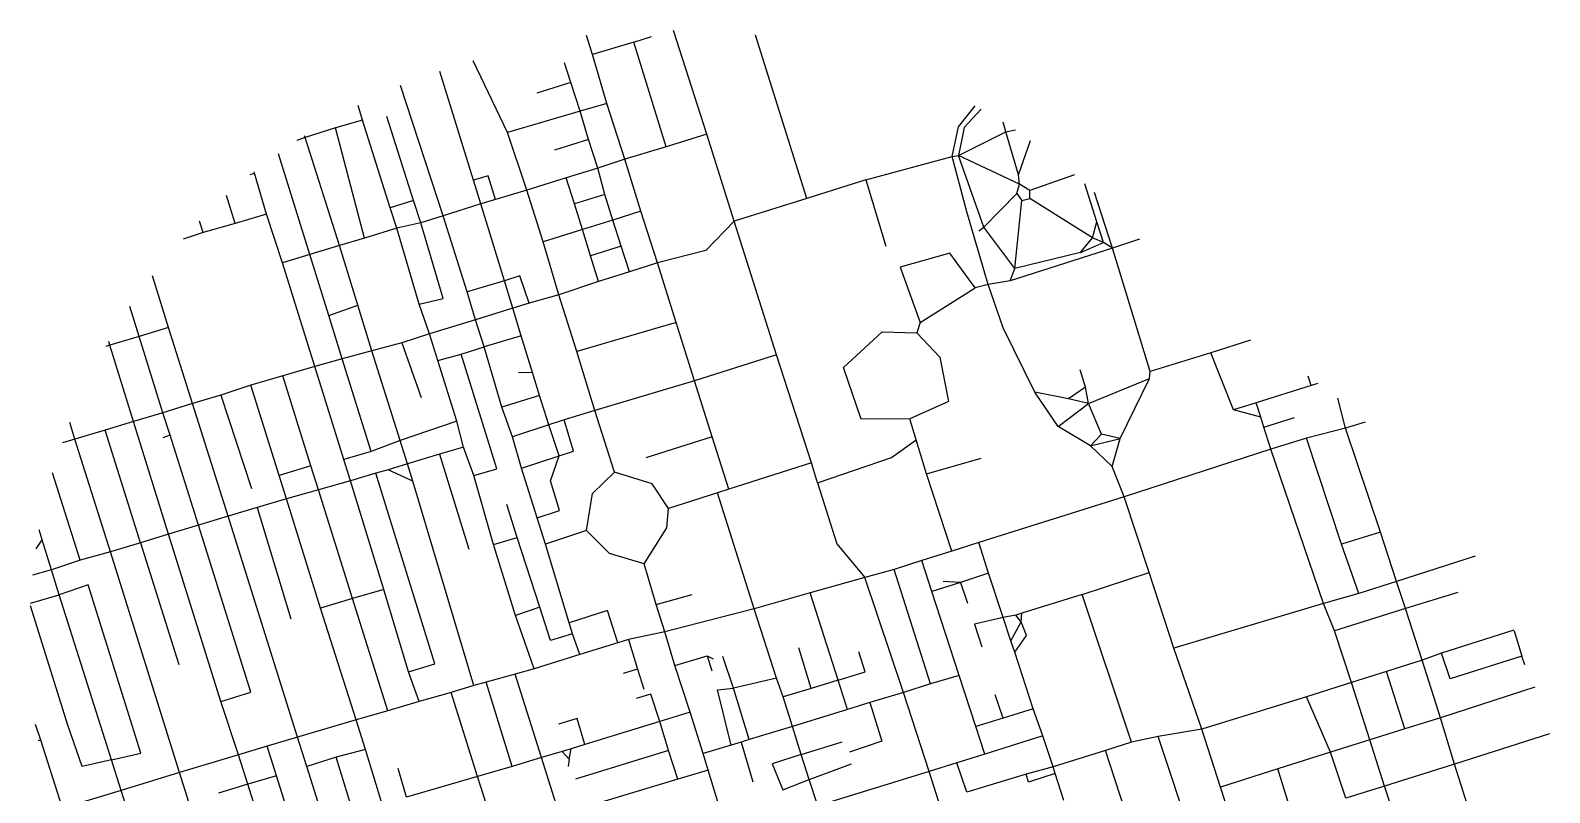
# Model space of a CAD drawing. Header units: metres. Extents: x 627934 to 630534, y 4833289 to 4836133.
# Drawn here: x 627949 to 630490, y 4834858 to 4836133 of the extents above; entities that cross this region are included whole.
import ezdxf

# ---------------------------------------------------------------- set-up
doc = ezdxf.new("R2010")
doc.units = ezdxf.units.M

msp = doc.modelspace()

# ---------------------------------------------------------------- linework, layer by layer
at = {"layer": 'ROADS'}
for points in [[(628889.3, 4836092.2), (628879.6, 4836124)], [(628958.3, 4836113.1), (628988.1, 4836122.4)], [(629080.5, 4835958.9), (629025, 4836132.7)], [(629247.7, 4835851.5), (629162.1, 4836124.6)], [(628958.3, 4836113.1), (628889.3, 4836092.2)], [(629012.8, 4835938), (628958.3, 4836113.1)], [(628747.2, 4835961.9), (628689.9, 4836082)], [(628853.2, 4836045.8), (628842.8, 4836078.7)], [(628913.4, 4836010.6), (628889.3, 4836092.2)], [(628690.3, 4835881.9), (628634, 4836063.8)], [(628853.2, 4836045.8), (628796.1, 4836027.5)], [(628868.6, 4835997.8), (628853.2, 4836045.8)], [(628639.7, 4835822.6), (628568.3, 4836040.5)], [(628504.6, 4835982.6), (628497.3, 4836007.3)], [(628868.6, 4835997.8), (628747.2, 4835961.9)], [(628913.4, 4836010.6), (628868.6, 4835997.8)], [(628882.7, 4835950.1), (628868.6, 4835997.8)], [(628943.4, 4835917.2), (628913.4, 4836010.6)], [(629490.9, 4835921.9), (629501.3, 4835971.6), (629529, 4836006.7)], [(629539.1, 4836000.8), (629510.9, 4835970.1), (629501.5, 4835923.3)], [(628459.5, 4835969.5), (628408.7, 4835953.5)], [(628504.6, 4835982.6), (628459.5, 4835969.5)], [(628508, 4835785.1), (628459.5, 4835969.5)], [(628551.2, 4835835.6), (628504.6, 4835982.6)], [(628589.8, 4835848.2), (628545.3, 4835988.4)], [(629580.6, 4835963.1), (629576, 4835979)], [(629580.6, 4835963.1), (629596.6, 4835966.6)], [(628408.7, 4835953.5), (628394.9, 4835948.7)], [(628408.7, 4835953.5), (628407.8, 4835956.4)], [(628466.3, 4835772.7), (628408.7, 4835953.5)], [(628779.5, 4835865.4), (628747.2, 4835961.9)], [(628882.7, 4835950.1), (628825.9, 4835932.4)], [(628898.1, 4835902.4), (628882.7, 4835950.1)], [(629080.5, 4835958.9), (629012.8, 4835938)], [(629126.3, 4835813.5), (629080.5, 4835958.9)], [(629501.5, 4835923.3), (629580.6, 4835963.1)], [(629601.7, 4835891.3), (629580.6, 4835963.1)], [(629601.7, 4835891.3), (629621.8, 4835948.3)], [(628416.7, 4835758), (628364.2, 4835926.4)], [(628943.4, 4835917.2), (628898.1, 4835902.4)], [(629012.8, 4835938), (628943.4, 4835917.2)], [(628970.2, 4835830.3), (628943.4, 4835917.2)], [(629346.4, 4835882.6), (629490.9, 4835921.9)], [(629490.9, 4835921.9), (629501.5, 4835923.3)], [(629515.3, 4835828.9), (629490.9, 4835921.9)], [(629543.9, 4835803.7), (629501.5, 4835923.3)], [(629603.2, 4835875.2), (629501.5, 4835923.3)], [(628317, 4835891.4), (628324.3, 4835893.6)], [(628324.3, 4835893.6), (628323.5, 4835896.2)], [(628344.3, 4835825.3), (628324.3, 4835893.6)], [(628898.1, 4835902.4), (628845.5, 4835886.2)], [(628910, 4835858.3), (628898.1, 4835902.4)], [(629603.2, 4835875.2), (629601.7, 4835891.3)], [(629695.3, 4835891.2), (629620.8, 4835865)], [(628727.2, 4835849.8), (628715, 4835889.4), (628690.3, 4835881.9)], [(628702.7, 4835842.5), (628690.3, 4835881.9)], [(628779.5, 4835865.4), (628727.2, 4835849.8)], [(628845.5, 4835886.2), (628779.5, 4835865.4)], [(628806.7, 4835778.8), (628779.5, 4835865.4)], [(628859.2, 4835842.3), (628845.5, 4835886.2)], [(629346.4, 4835882.6), (629247.7, 4835851.5)], [(629346.4, 4835882.6), (629380, 4835772)], [(629599.1, 4835859.9), (629603.2, 4835875.2)], [(629620.8, 4835865), (629603.2, 4835875.2)], [(629620.8, 4835851.4), (629620.8, 4835865)], [(629732.9, 4835812.5), (629712.6, 4835875.8)], [(628291.9, 4835809.8), (628277.6, 4835856.4)], [(628589.8, 4835848.2), (628551.2, 4835835.6)], [(628602.5, 4835810.5), (628589.8, 4835848.2)], [(628702.7, 4835842.5), (628639.7, 4835822.6)], [(628727.2, 4835849.8), (628702.7, 4835842.5)], [(628742.4, 4835714), (628702.7, 4835842.5)], [(628910, 4835858.3), (628859.2, 4835842.3)], [(628872.7, 4835799.4), (628859.2, 4835842.3)], [(628923.5, 4835815.4), (628910, 4835858.3)], [(629247.7, 4835851.5), (629126.3, 4835813.5)], [(629543.9, 4835803.7), (629599.1, 4835859.9)], [(629595.4, 4835734.5), (629607.2, 4835848)], [(629599.1, 4835859.9), (629607.2, 4835848)], [(629607.2, 4835848), (629620.8, 4835851.4)], [(629725.5, 4835785.8), (629620.8, 4835851.4)], [(629758.7, 4835768.3), (629728.7, 4835861.6)], [(628344.3, 4835825.3), (628291.9, 4835809.8)], [(628370.8, 4835743.9), (628344.3, 4835825.3)], [(628562.1, 4835801.7), (628551.2, 4835835.6)], [(628639.7, 4835822.6), (628602.5, 4835810.5)], [(628679.7, 4835695.2), (628639.7, 4835822.6)], [(628923.5, 4835815.4), (628872.7, 4835799.4)], [(628970.2, 4835830.3), (628923.5, 4835815.4)], [(628937.1, 4835771.5), (628923.5, 4835815.4)], [(628998.1, 4835744.1), (628970.2, 4835830.3)], [(629551.2, 4835707.7), (629515.3, 4835828.9)], [(628238.1, 4835794.4), (628204.7, 4835783.5)], [(628238.1, 4835794.4), (628232.1, 4835813.8)], [(628291.9, 4835809.8), (628238.1, 4835794.4)], [(628562.1, 4835801.7), (628508, 4835785.1)], [(628602.5, 4835810.5), (628562.1, 4835801.7)], [(628599.8, 4835674.5), (628562.1, 4835801.7)], [(628599.8, 4835674.5), (628639.6, 4835684.2), (628602.5, 4835810.5)], [(628872.7, 4835799.4), (628806.7, 4835778.8)], [(628885.8, 4835755.6), (628872.7, 4835799.4)], [(629126.3, 4835813.5), (629078.9, 4835764.5), (628998.1, 4835744.1)], [(629196.9, 4835589.9), (629126.3, 4835813.5)], [(629535.4, 4835797.6), (629543.9, 4835803.7)], [(629595.4, 4835734.5), (629543.9, 4835803.7)], [(629725.5, 4835785.8), (629732.9, 4835812.5)], [(629743.6, 4835778.1), (629732.9, 4835812.5)], [(628466.3, 4835772.7), (628416.7, 4835758)], [(628508, 4835785.1), (628466.3, 4835772.7)], [(628497, 4835672.8), (628466.3, 4835772.7)], [(628833.1, 4835690.4), (628806.7, 4835778.8)], [(628937.1, 4835771.5), (628885.8, 4835755.6)], [(628951.3, 4835728.9), (628937.1, 4835771.5)], [(629758.7, 4835768.3), (629588, 4835713.5)], [(629705.1, 4835760.9), (629725.5, 4835785.8)], [(629705.1, 4835760.9), (629743.6, 4835778.1)], [(629743.6, 4835778.1), (629725.5, 4835785.8)], [(629758.7, 4835768.3), (629743.6, 4835778.1)], [(629804.2, 4835783.5), (629758.7, 4835768.3)], [(629821.9, 4835562.1), (629758.7, 4835768.3)], [(628416.7, 4835758), (628370.8, 4835743.9)], [(628425.1, 4835570.3), (628370.8, 4835743.9)], [(628448.6, 4835655.6), (628416.7, 4835758)], [(628899.5, 4835712.4), (628885.8, 4835755.6)], [(628998.1, 4835744.1), (628951.3, 4835728.9)], [(629029.4, 4835644), (628998.1, 4835744.1)], [(629529.1, 4835702.1), (629486.6, 4835760.3), (629403.6, 4835736.6), (629437.1, 4835643.9)], [(629705.1, 4835760.9), (629595.4, 4835734.5)], [(628180.5, 4835635.8), (628153.4, 4835721.9)], [(628742.4, 4835714), (628679.7, 4835695.2)], [(628783.5, 4835676.5), (628767.9, 4835722.2), (628742.4, 4835714)], [(628756.4, 4835667.9), (628742.4, 4835714)], [(628899.5, 4835712.4), (628833.1, 4835690.4)], [(628951.3, 4835728.9), (628899.5, 4835712.4)], [(629588, 4835713.5), (629551.2, 4835707.7)], [(629588, 4835713.5), (629595.4, 4835734.5)], [(628693.6, 4835648.5), (628679.7, 4835695.2)], [(628833.1, 4835690.4), (628783.5, 4835676.5)], [(628862.9, 4835595.4), (628833.1, 4835690.4)], [(629437.1, 4835643.9), (629529.1, 4835702.1)], [(629551.2, 4835707.7), (629529.1, 4835702.1)], [(629576.2, 4835634.9), (629551.2, 4835707.7)], [(628131.3, 4835620.6), (628115.8, 4835671)], [(628448.6, 4835655.6), (628497, 4835672.8)], [(628520.5, 4835596.7), (628497, 4835672.8)], [(628616.9, 4835624.9), (628599.8, 4835674.5)], [(628756.4, 4835667.9), (628693.6, 4835648.5)], [(628783.5, 4835676.5), (628756.4, 4835667.9)], [(628770, 4835621.8), (628756.4, 4835667.9)], [(628470.9, 4835583.5), (628448.6, 4835655.6)], [(628693.6, 4835648.5), (628616.9, 4835624.9)], [(628708.1, 4835603.2), (628693.6, 4835648.5)], [(629029.4, 4835644), (628862.9, 4835595.4)], [(629059.9, 4835546.6), (629029.4, 4835644)], [(629437.1, 4835643.9), (629431.7, 4835626.8)], [(628082.3, 4835606), (628080.4, 4835612.2)], [(628131.3, 4835620.6), (628082.3, 4835606)], [(628180.5, 4835635.8), (628131.3, 4835620.6)], [(628170.9, 4835493.1), (628131.3, 4835620.6)], [(628220.5, 4835508.6), (628180.5, 4835635.8)], [(628616.9, 4835624.9), (628570.4, 4835609.8)], [(628631, 4835580.2), (628616.9, 4835624.9)], [(628770, 4835621.8), (628708.1, 4835603.2)], [(628789.1, 4835560.6), (628770, 4835621.8)], [(629419.8, 4835483), (629338.4, 4835482.1), (629309.2, 4835568.8), (629373.7, 4835628.7), (629431.7, 4835626.8)], [(629431.7, 4835626.8), (629470.2, 4835586.2), (629484.8, 4835511.7), (629419.8, 4835483)], [(629629.2, 4835527.3), (629576.2, 4835634.9)], [(629989.7, 4835614.5), (629923.2, 4835593.2)], [(628082.3, 4835606), (628075.4, 4835603.9)], [(628121.9, 4835478.2), (628082.3, 4835606)], [(628520.5, 4835596.7), (628470.9, 4835583.5)], [(628570.4, 4835609.8), (628520.5, 4835596.7)], [(628567.7, 4835446.9), (628520.5, 4835596.7)], [(628570.4, 4835609.8), (628602.8, 4835518.4)], [(628631, 4835580.2), (628669.7, 4835591.2)], [(628669.7, 4835591.2), (628708.1, 4835603.2)], [(628690.9, 4835388), (628729.3, 4835399.2), (628669.7, 4835591.2)], [(628738, 4835502.4), (628708.1, 4835603.2)], [(628893.1, 4835497.1), (628862.9, 4835595.4)], [(629196.9, 4835589.9), (629059.9, 4835546.6)], [(629255.6, 4835409), (629196.9, 4835589.9)], [(629923.2, 4835593.2), (629821.9, 4835562.1)], [(629961.2, 4835498.2), (629923.2, 4835593.2)], [(628425.1, 4835570.3), (628371.6, 4835554.8)], [(628470.9, 4835583.5), (628425.1, 4835570.3)], [(628473.4, 4835414.7), (628425.1, 4835570.3)], [(628519.5, 4835428.2), (628470.9, 4835583.5)], [(628662.5, 4835479.2), (628631, 4835580.2)], [(628789.1, 4835560.6), (628765.6, 4835559.6)], [(628801, 4835521.9), (628789.1, 4835560.6)], [(629714, 4835536), (629704.6, 4835565.1)], [(629820.8, 4835550.3), (629821.9, 4835562.1)], [(628318.1, 4835539), (628267.9, 4835522.4)], [(628371.6, 4835554.8), (628318.1, 4835539)], [(628365.7, 4835387.9), (628318.1, 4835539)], [(628418.6, 4835404.2), (628371.6, 4835554.8)], [(629059.9, 4835546.6), (628893.1, 4835497.1)], [(629089.4, 4835452.8), (629059.9, 4835546.6)], [(629714, 4835536), (629685.1, 4835516.6)], [(629718.9, 4835508.8), (629714, 4835536)], [(629718.9, 4835508.8), (629820.8, 4835550.3)], [(629771.5, 4835449.9), (629820.8, 4835550.3)], [(630090.9, 4835538.4), (629999.3, 4835509.5)], [(630090.9, 4835538.4), (630085.8, 4835554.1)], [(630102.2, 4835542.1), (630090.9, 4835538.4)], [(628267.9, 4835522.4), (628220.5, 4835508.6)], [(628267.9, 4835522.4), (628319, 4835366.3)], [(628801, 4835521.9), (628738, 4835502.4)], [(628816.4, 4835473), (628801, 4835521.9)], [(629667.8, 4835470), (629629.2, 4835527.3)], [(629685.1, 4835516.6), (629629.2, 4835527.3)], [(629718.9, 4835508.8), (629685.1, 4835516.6)], [(629999.3, 4835509.5), (629961.2, 4835498.2)], [(630006.8, 4835485.8), (629999.3, 4835509.5)], [(630148.4, 4835467.4), (630135.5, 4835517.5)], [(628170.9, 4835493.1), (628121.9, 4835478.2)], [(628220.5, 4835508.6), (628170.9, 4835493.1)], [(628183, 4835455.4), (628170.9, 4835493.1)], [(628280, 4835320), (628220.5, 4835508.6)], [(628755.4, 4835452.7), (628738, 4835502.4)], [(628893.1, 4835497.1), (628841.9, 4835481)], [(628925.9, 4835393.9), (628893.1, 4835497.1)], [(629667.8, 4835470), (629718.9, 4835508.8)], [(629740.2, 4835457.2), (629718.9, 4835508.8)], [(630006.8, 4835485.8), (629961.2, 4835498.2)], [(630012.1, 4835469), (630006.8, 4835485.8)], [(630012.1, 4835469), (630063.1, 4835485)], [(628023.9, 4835449.1), (628015.3, 4835476.8)], [(628074.5, 4835463.9), (628023.9, 4835449.1)], [(628121.9, 4835478.2), (628074.5, 4835463.9)], [(628133.8, 4835275.7), (628074.5, 4835463.9)], [(628180.6, 4835289.7), (628121.9, 4835478.2)], [(628662.5, 4835479.2), (628567.7, 4835446.9)], [(628673.5, 4835435.3), (628662.5, 4835479.2)], [(628816.4, 4835473), (628755.4, 4835452.7)], [(628841.9, 4835481), (628816.4, 4835473)], [(628833.7, 4835420.8), (628816.4, 4835473)], [(628833.7, 4835420.8), (628857.6, 4835428.6), (628841.9, 4835481)], [(629430.5, 4835448), (629419.8, 4835483)], [(629722.2, 4835437.5), (629667.8, 4835470)], [(630023.6, 4835431.9), (630012.1, 4835469)], [(630148.4, 4835467.4), (630083.5, 4835450.5)], [(630181.4, 4835477.3), (630148.4, 4835467.4)], [(630207, 4835293.3), (630148.4, 4835467.4)], [(628023.9, 4835449.1), (628003.2, 4835442.5)], [(628083.3, 4835260.5), (628023.9, 4835449.1)], [(628183, 4835455.4), (628170.8, 4835451)], [(628230.7, 4835305), (628183, 4835455.4)], [(628567.7, 4835446.9), (628519.5, 4835428.2)], [(628580.2, 4835407.7), (628567.7, 4835446.9)], [(628673.5, 4835435.3), (628633.7, 4835423.6)], [(628690.9, 4835388), (628673.5, 4835435.3)], [(628770.4, 4835400.2), (628755.4, 4835452.7)], [(629089.4, 4835452.8), (628978.3, 4835417.6)], [(629117.2, 4835365.3), (629089.4, 4835452.8)], [(629265.5, 4835375.8), (629389.6, 4835418.3), (629430.5, 4835448)], [(629448, 4835391), (629430.5, 4835448)], [(629722.2, 4835437.5), (629740.2, 4835457.2)], [(629722.2, 4835437.5), (629771.5, 4835449.9)], [(629758.4, 4835403), (629722.2, 4835437.5)], [(629771.5, 4835449.9), (629740.2, 4835457.2)], [(629758.4, 4835403), (629771.5, 4835449.9)], [(630083.5, 4835450.5), (630023.6, 4835431.9)], [(630142, 4835273.2), (630083.5, 4835450.5)], [(628519.5, 4835428.2), (628473.4, 4835414.7)], [(628484.6, 4835379.4), (628473.4, 4835414.7)], [(628580.2, 4835407.7), (628547.9, 4835397.8)], [(628633.7, 4835423.6), (628580.2, 4835407.7)], [(628589, 4835378.6), (628580.2, 4835407.7)], [(628633.7, 4835423.6), (628682.8, 4835265.1)], [(628770.4, 4835400.2), (628833.7, 4835420.8)], [(628796.8, 4835317.4), (628834, 4835329.3), (628818.9, 4835378.9), (628833.7, 4835420.8)], [(629255.6, 4835409), (629117.2, 4835365.3)], [(629265.5, 4835375.8), (629255.6, 4835409)], [(629448, 4835391), (629539.5, 4835417)], [(630023.6, 4835431.9), (629778.2, 4835352.6)], [(630111.9, 4835174.2), (630023.6, 4835431.9)], [(628032.9, 4835246.2), (627986.5, 4835392.5)], [(628418.6, 4835404.2), (628365.7, 4835387.9)], [(628377.6, 4835348.8), (628365.7, 4835387.9)], [(628431.2, 4835363.9), (628418.6, 4835404.2)], [(628527.1, 4835391.9), (628484.6, 4835379.4)], [(628547.9, 4835397.8), (628527.1, 4835391.9)], [(628581.5, 4835059.7), (628625.9, 4835072.8), (628527.1, 4835391.9)], [(628589, 4835378.6), (628547.9, 4835397.8)], [(628723.8, 4835272.4), (628690.9, 4835388)], [(628796.8, 4835317.4), (628770.4, 4835400.2)], [(628879.6, 4835296.2), (628889.5, 4835358.2), (628925.9, 4835393.9)], [(629016.5, 4835332.8), (628989.4, 4835373.9), (628925.9, 4835393.9)], [(629490.1, 4835261.5), (629448, 4835391)], [(629778.2, 4835352.6), (629758.4, 4835403)], [(628431.2, 4835363.9), (628377.6, 4835348.8)], [(628484.6, 4835379.4), (628431.2, 4835363.9)], [(628488, 4835182.2), (628431.2, 4835363.9)], [(628540.6, 4835197.1), (628484.6, 4835379.4)], [(628690.7, 4835036.6), (628589, 4835378.6)], [(629098.3, 4835359.2), (629016.5, 4835332.8)], [(629117.2, 4835365.3), (629098.3, 4835359.2)], [(629159.9, 4835164.8), (629098.3, 4835359.2)], [(629265.5, 4835375.8), (629298, 4835274), (629344.6, 4835217.3)], [(628328.9, 4835334.7), (628280, 4835320)], [(628377.6, 4835348.8), (628328.9, 4835334.7)], [(628328.9, 4835334.7), (628384.8, 4835148.2)], [(628434.5, 4835166.3), (628377.6, 4835348.8)], [(628763.2, 4835284.5), (628746.1, 4835339.5)], [(628975.8, 4835240.1), (629013.9, 4835300.5), (629016.5, 4835332.8)], [(629778.2, 4835352.6), (629535.3, 4835275.9)], [(629820.1, 4835226), (629778.2, 4835352.6)], [(628280, 4835320), (628230.7, 4835305)], [(628396.2, 4834950.2), (628280, 4835320)], [(628810.9, 4835273), (628796.8, 4835317.4)], [(627969.3, 4835280.3), (627963.9, 4835297.4)], [(628180.6, 4835289.7), (628133.8, 4835275.7)], [(628230.7, 4835305), (628180.6, 4835289.7)], [(628267.9, 4835009.9), (628180.6, 4835289.7)], [(628267.9, 4835009.9), (628318, 4835025.5), (628230.7, 4835305)], [(628723.8, 4835272.4), (628763.2, 4835284.5)], [(628801.5, 4835167.7), (628763.2, 4835284.5)], [(628879.6, 4835296.2), (628810.9, 4835273)], [(628975.8, 4835240.1), (628917.8, 4835257.8), (628879.6, 4835296.2)], [(630207, 4835293.3), (630142, 4835273.2)], [(630233.7, 4835211), (630207, 4835293.3)], [(627959.3, 4835265.4), (627969.3, 4835280.3)], [(627985, 4835230.5), (627969.3, 4835280.3)], [(628083.3, 4835260.5), (628032.9, 4835246.2)], [(628133.8, 4835275.7), (628083.3, 4835260.5)], [(628198.8, 4834891.5), (628083.3, 4835260.5)], [(628133.8, 4835275.7), (628197.5, 4835072)], [(628760.5, 4835154.1), (628723.8, 4835272.4)], [(628850.5, 4835141.8), (628810.9, 4835273)], [(629490.1, 4835261.5), (629440.2, 4835245.7)], [(629535.3, 4835275.9), (629490.1, 4835261.5)], [(629551.6, 4835224.6), (629535.3, 4835275.9)], [(630170.5, 4835190.5), (630142, 4835273.2)], [(627985, 4835230.5), (627953, 4835221.4)], [(628032.9, 4835246.2), (627985, 4835230.5)], [(627997.6, 4835188.6), (627985, 4835230.5)], [(628995.6, 4835172.2), (628975.8, 4835240.1)], [(629393.6, 4835230.6), (629344.6, 4835217.3)], [(629440.2, 4835245.7), (629393.6, 4835230.6)], [(629454.7, 4835039.5), (629393.6, 4835230.6)], [(629456.9, 4835194.2), (629440.2, 4835245.7)], [(630365.5, 4835253.4), (630233.7, 4835211)], [(628085, 4834912.5), (628134.3, 4834923.6), (628046, 4835205.1), (627997.6, 4835188.6)], [(629344.6, 4835217.3), (629253.4, 4835191.7)], [(629409.6, 4835025.1), (629344.6, 4835217.3)], [(629504.6, 4835209.2), (629456.9, 4835194.2)], [(629504.6, 4835209.2), (629475.7, 4835210.6)], [(629551.6, 4835224.6), (629504.6, 4835209.2)], [(629504.6, 4835209.2), (629516.3, 4835174.3)], [(629576, 4835150.7), (629551.6, 4835224.6)], [(629707.9, 4835189.1), (629820.1, 4835226)], [(629861.7, 4835099.3), (629820.1, 4835226)], [(630233.7, 4835211), (630170.5, 4835190.5)], [(630248.7, 4835165.5), (630233.7, 4835211)], [(627949.6, 4835174.5), (627997.6, 4835188.6)], [(628085, 4834912.5), (627997.6, 4835188.6)], [(628488, 4835182.2), (628434.5, 4835166.3)], [(628540.6, 4835197.1), (628488, 4835182.2)], [(628547.1, 4834994.5), (628488, 4835182.2)], [(628581.5, 4835059.7), (628540.6, 4835197.1)], [(628995.6, 4835172.2), (629056.1, 4835189.1)], [(629253.4, 4835191.7), (629159.9, 4835164.8)], [(629300.3, 4835045.5), (629253.4, 4835191.7)], [(629502.3, 4835053.7), (629456.9, 4835194.2)], [(629707.9, 4835189.1), (629607, 4835157.7)], [(629790.5, 4834941.8), (629707.9, 4835189.1)], [(630170.5, 4835190.5), (630111.9, 4835174.2)], [(630336.2, 4835192.6), (630248.7, 4835165.5)], [(628085, 4834912.5), (628036.1, 4834901.1), (628012.2, 4834970.5), (627949.4, 4835170.3)], [(628494.3, 4834979.4), (628434.5, 4835166.3)], [(628801.5, 4835167.7), (628760.5, 4835154.1)], [(628792.1, 4835064.9), (628760.5, 4835154.1)], [(628856.1, 4835123.3), (628819.4, 4835112.1), (628801.5, 4835167.7)], [(628931.6, 4835108.4), (628914.6, 4835162), (628850.5, 4835141.8)], [(629010.1, 4835126.8), (628995.6, 4835172.2)], [(629159.9, 4835164.8), (629010.1, 4835126.8)], [(629197.3, 4835049.2), (629159.9, 4835164.8)], [(629597.1, 4835154.6), (629576, 4835150.7)], [(629607, 4835157.7), (629597.1, 4835154.6)], [(629606.2, 4835143.1), (629597.1, 4835154.6)], [(629606.2, 4835143.1), (629607, 4835157.7)], [(630111.9, 4835174.2), (629861.7, 4835099.3)], [(630130, 4835128.4), (630111.9, 4835174.2)], [(630248.7, 4835165.5), (630130, 4835128.4)], [(630276.5, 4835079.1), (630248.7, 4835165.5)], [(628856.1, 4835123.3), (628850.5, 4835141.8)], [(629576, 4835150.7), (629528.3, 4835139.2), (629540.4, 4835101.2)], [(629588.9, 4835111.7), (629576, 4835150.7)], [(629588.9, 4835111.7), (629606.2, 4835143.1)], [(629595.3, 4835092.6), (629615.1, 4835120.3), (629606.2, 4835143.1)], [(630158.6, 4835041.6), (630130, 4835128.4)], [(630429.9, 4835129.5), (630308.8, 4835090.6)], [(630430.3, 4835128.4), (630443.6, 4835085.8)], [(628868.2, 4835088.7), (628856.1, 4835123.3)], [(628931.6, 4835108.4), (628868.2, 4835088.7)], [(628949.4, 4835114), (628931.6, 4835108.4)], [(629010.1, 4835126.8), (628949.4, 4835114)], [(628949.4, 4835114), (628964.4, 4835064.3)], [(629026.9, 4835070.3), (629010.1, 4835126.8)], [(629595.3, 4835092.6), (629588.9, 4835111.7)], [(628868.2, 4835088.7), (628792.1, 4835064.9)], [(629026.9, 4835070.3), (629081.3, 4835086.4)], [(629081.3, 4835086.4), (629088.9, 4835061.1)], [(629081.3, 4835086.4), (629091.1, 4835081.3)], [(629124.9, 4835032.1), (629107.5, 4835085.1)], [(629255.2, 4835031.7), (629234.4, 4835099.7)], [(629300.3, 4835045.5), (629345.3, 4835059.6), (629334.5, 4835093)], [(629626.3, 4834997.9), (629595.3, 4835092.6)], [(629908.1, 4834963.5), (629861.7, 4835099.3)], [(630276.5, 4835079.1), (630216.8, 4835060.2)], [(630308.8, 4835090.6), (630276.5, 4835079.1)], [(630307.2, 4834982.7), (630276.5, 4835079.1)], [(630443.6, 4835085.8), (630323.4, 4835048), (630308.8, 4835090.6)], [(630448.5, 4835071.2), (630443.6, 4835085.8)], [(628599.5, 4835010), (628581.5, 4835059.7)], [(628760.2, 4835055.8), (628711.4, 4835042.5)], [(628792.1, 4835064.9), (628760.2, 4835055.8)], [(628804.2, 4834916.2), (628760.2, 4835055.8)], [(628964.4, 4835064.3), (628940.6, 4835057.1)], [(628964.4, 4835064.3), (628975.1, 4835030.8)], [(629052.6, 4834992.2), (629026.9, 4835070.3)], [(629502.3, 4835053.7), (629454.7, 4835039.5)], [(629530.3, 4834968), (629502.3, 4835053.7)], [(630216.8, 4835060.2), (630158.6, 4835041.6)], [(630247.7, 4834964.2), (630216.8, 4835060.2)], [(628690.7, 4835036.6), (628653.3, 4835025)], [(628711.4, 4835042.5), (628690.7, 4835036.6)], [(628755.3, 4834901.4), (628711.4, 4835042.5)], [(629121.4, 4834937), (629098.5, 4835029.3), (629124.9, 4835032.1)], [(629197.3, 4835049.2), (629124.9, 4835032.1)], [(629151.6, 4834946.2), (629124.9, 4835032.1)], [(629208, 4835017.7), (629197.3, 4835049.2)], [(629255.2, 4835031.7), (629208, 4835017.7)], [(629300.3, 4835045.5), (629255.2, 4835031.7)], [(629316, 4834996.6), (629300.3, 4835045.5)], [(629454.7, 4835039.5), (629409.6, 4835025.1)], [(630158.6, 4835041.6), (630083.5, 4835018)], [(630188.9, 4834945.9), (630158.6, 4835041.6)], [(630465.2, 4835034), (630307.2, 4834982.7)], [(628297.7, 4834920.7), (628267.9, 4835009.9)], [(628599.5, 4835010), (628547.1, 4834994.5)], [(628653.3, 4835025), (628599.5, 4835010)], [(628696.9, 4834884.3), (628653.3, 4835025)], [(629001.7, 4834976.7), (628987, 4835022.5), (628962.4, 4835015.1)], [(629223.6, 4834968.1), (629208, 4835017.7)], [(629353.1, 4835008.2), (629316, 4834996.6)], [(629353.1, 4835008.2), (629372.9, 4834943.7), (629319.3, 4834925.4)], [(629409.6, 4835025.1), (629353.1, 4835008.2)], [(629452.1, 4834893), (629409.6, 4835025.1)], [(629575.8, 4834982), (629562.8, 4835021.3)], [(630083.5, 4835018), (629908.1, 4834963.5)], [(630123.3, 4834925.1), (630083.5, 4835018)], [(628494.3, 4834979.4), (628396.2, 4834950.2)], [(628547.1, 4834994.5), (628494.3, 4834979.4)], [(628509.6, 4834929.9), (628494.3, 4834979.4)], [(628876.3, 4834938.2), (628863.5, 4834981.6), (628832.3, 4834972.2)], [(629001.7, 4834976.7), (628876.3, 4834938.2)], [(629052.6, 4834992.2), (629001.7, 4834976.7)], [(629016.6, 4834928.1), (629001.7, 4834976.7)], [(629074.3, 4834922.9), (629052.6, 4834992.2)], [(629316, 4834996.6), (629223.6, 4834968.1)], [(629575.8, 4834982), (629530.3, 4834968)], [(629626.3, 4834997.9), (629575.8, 4834982)], [(629642.3, 4834952.4), (629626.3, 4834997.9)], [(630307.2, 4834982.7), (630247.7, 4834964.2)], [(630330.7, 4834905.2), (630307.2, 4834982.7)], [(627966.9, 4834945.5), (627958.2, 4834971.8)], [(628396.2, 4834950.2), (628345.6, 4834935.2)], [(628411.5, 4834901.3), (628396.2, 4834950.2)], [(629223.6, 4834968.1), (629151.6, 4834946.2)], [(629238.5, 4834921.4), (629223.6, 4834968.1)], [(629545.3, 4834921.9), (629530.3, 4834968)], [(629642.3, 4834952.4), (629545.3, 4834921.9)], [(629659.9, 4834900.8), (629642.3, 4834952.4)], [(629835.4, 4834951.5), (629790.5, 4834941.8)], [(629908.1, 4834963.5), (629835.4, 4834951.5)], [(629892, 4834780.2), (629835.4, 4834951.5)], [(629939.3, 4834866.9), (629908.1, 4834963.5)], [(630247.7, 4834964.2), (630188.9, 4834945.9)], [(630489.8, 4834955.8), (630330.7, 4834905.2)], [(627966.9, 4834945.5), (627962.6, 4834944.1)], [(628002.9, 4834831.5), (627966.9, 4834945.5)], [(628345.6, 4834935.2), (628297.7, 4834920.7)], [(628361.2, 4834885.9), (628345.6, 4834935.2)], [(628509.6, 4834929.9), (628460.5, 4834916.7)], [(628537.9, 4834838.1), (628509.6, 4834929.9)], [(628838.7, 4834926.4), (628804.2, 4834916.2)], [(628853.7, 4834931.1), (628838.7, 4834926.4)], [(628838.7, 4834926.4), (628850.5, 4834913.6)], [(628850.5, 4834913.6), (628853.7, 4834931.1)], [(628876.3, 4834938.2), (628853.7, 4834931.1)], [(629016.6, 4834928.1), (628861.2, 4834880)], [(629032.2, 4834880), (629016.6, 4834928.1)], [(629121.4, 4834937), (629074.3, 4834922.9)], [(629137.7, 4834941.9), (629121.4, 4834937)], [(629151.6, 4834946.2), (629137.7, 4834941.9)], [(629137.7, 4834941.9), (629157.6, 4834875.7)], [(629238.5, 4834921.4), (629306.9, 4834942.8)], [(629746.9, 4834928.1), (629659.9, 4834900.8)], [(629790.5, 4834941.8), (629746.9, 4834928.1)], [(629803, 4834756.7), (629746.9, 4834928.1)], [(630123.3, 4834925.1), (630035.2, 4834897.6)], [(630188.9, 4834945.9), (630123.3, 4834925.1)], [(630149.3, 4834848.3), (630123.3, 4834925.1)], [(630213.8, 4834868.3), (630188.9, 4834945.9)], [(628101.5, 4834861.4), (628085, 4834912.5)], [(628297.7, 4834920.7), (628198.8, 4834891.5)], [(628313, 4834871.9), (628297.7, 4834920.7)], [(628460.5, 4834916.7), (628411.5, 4834901.3)], [(628471.7, 4834710), (628411.5, 4834901.3)], [(628519.9, 4834724.3), (628460.5, 4834916.7)], [(628755.3, 4834901.4), (628696.9, 4834884.3)], [(628804.2, 4834916.2), (628755.3, 4834901.4)], [(628834, 4834820.4), (628804.2, 4834916.2)], [(628850.5, 4834913.6), (628848.4, 4834901.1)], [(629082.9, 4834895), (629074.3, 4834922.9)], [(629238.5, 4834921.4), (629189.7, 4834905.7), (629207.7, 4834862), (629251.9, 4834879.6)], [(629251.9, 4834879.6), (629238.5, 4834921.4)], [(629251.9, 4834879.6), (629322.3, 4834905.8)], [(629498.7, 4834907.5), (629452.1, 4834893)], [(629545.3, 4834921.9), (629498.7, 4834907.5)], [(629614.3, 4834888.5), (629515.2, 4834858.3), (629498.7, 4834907.5)], [(629659.9, 4834900.8), (629614.3, 4834888.5)], [(629663.1, 4834889.3), (629659.9, 4834900.8)], [(630330.7, 4834905.2), (630213.8, 4834868.3)], [(630379.4, 4834752.1), (630330.7, 4834905.2)], [(628198.8, 4834891.5), (628101.5, 4834861.4)], [(628214.4, 4834841.7), (628198.8, 4834891.5)], [(628361.2, 4834885.9), (628313, 4834871.9)], [(628427.2, 4834674.3), (628361.2, 4834885.9)], [(628578.1, 4834849.8), (628564.6, 4834897.9)], [(628696.9, 4834884.3), (628578.1, 4834849.8)], [(628727.5, 4834789.3), (628696.9, 4834884.3)], [(629032.2, 4834880), (628834, 4834820.4)], [(629082.9, 4834895), (629032.2, 4834880)], [(629106.7, 4834816.4), (629082.9, 4834895)], [(629266, 4834835.7), (629251.9, 4834879.6)], [(629452.1, 4834893), (629266, 4834835.7)], [(629486.3, 4834786.1), (629452.1, 4834893)], [(629663.1, 4834889.3), (629618.5, 4834875.2), (629614.3, 4834888.5)], [(629677.4, 4834844.5), (629663.1, 4834889.3)], [(630035.2, 4834897.6), (629939.3, 4834866.9)], [(630059.4, 4834819.7), (630035.2, 4834897.6)], [(628101.5, 4834861.4), (628002.9, 4834831.5)], [(628117.5, 4834810.5), (628101.5, 4834861.4)], [(628313, 4834871.9), (628263.8, 4834856.9)], [(628364.5, 4834708.6), (628313, 4834871.9)], [(629962.5, 4834796.5), (629939.3, 4834866.9)], [(630213.8, 4834868.3), (630149.3, 4834848.3)], [(630245.3, 4834773.5), (630213.8, 4834868.3)]]:
    msp.add_lwpolyline(points, dxfattribs=at)

doc.saveas('drawing.dxf')
